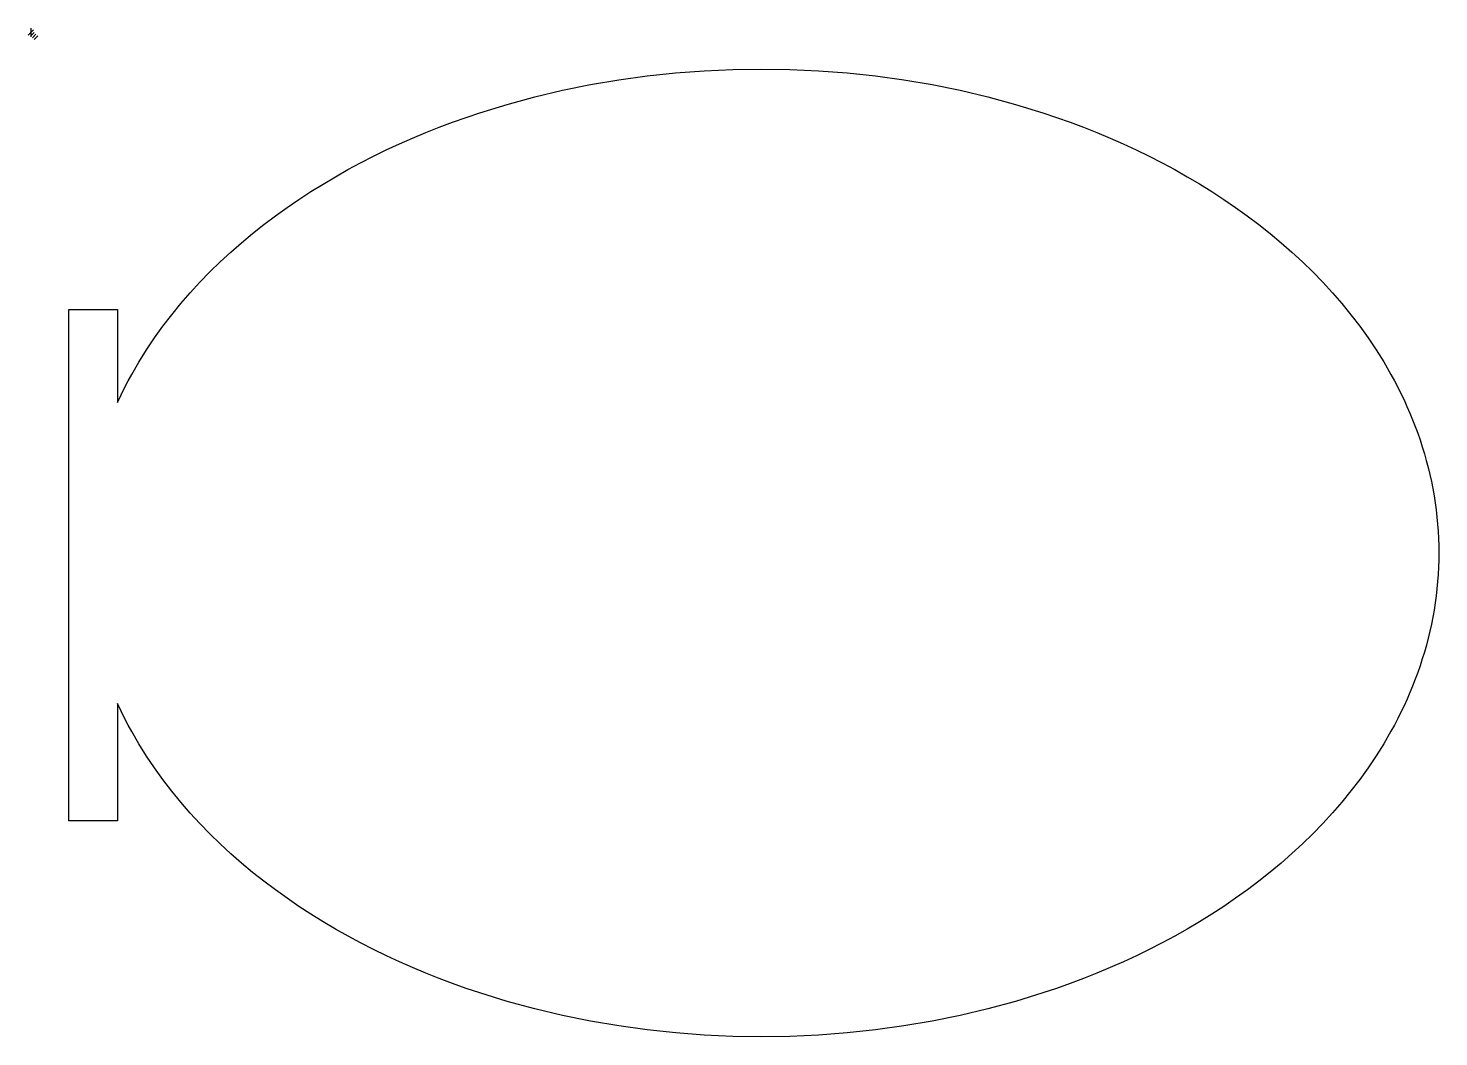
# Model space of a CAD drawing. Extents: x -1 to 460, y 159 to 489.
import ezdxf

# ---------------------------------------------------------------- set-up
doc = ezdxf.new("R2010")
doc.units = 0

msp = doc.modelspace()

# ---------------------------------------------------------------- linework, layer by layer
at = {"layer": 'Default'}
for p, q in [((210.791644, 474.480074), (220.116724, 475.187463)), ((220.116774, 475.187467), (229.453944, 475.610574)), ((229.453974, 475.610574), (238.798574, 475.751205)), ((238.798534, 475.751205), (248.142874, 475.610574)), ((248.142844, 475.610574), (257.479734, 475.187495)), ((257.479704, 475.187497), (266.804544, 474.480164)), ((173.830764, 468.781536), (182.991474, 470.639826)), ((182.991524, 470.639826), (192.210364, 472.207036)), ((192.210344, 472.207036), (201.483224, 473.486686)), ((201.483224, 473.486683), (210.791644, 474.480076)), ((266.804544, 474.480162), (276.112704, 473.486797)), ((276.112704, 473.486802), (285.385344, 472.207232)), ((285.385324, 472.207232), (294.603904, 470.640142)), ((294.603954, 470.640142), (303.764424, 468.781962)), ((155.697784, 464.175536), (164.732274, 466.628726)), ((164.732274, 466.628716), (173.830784, 468.781536)), ((303.764454, 468.781962), (312.862754, 466.629202)), ((312.862794, 466.629202), (321.897054, 464.176132)), ((142.291024, 459.918956), (146.737814, 461.415496)), ((146.737774, 461.415496), (155.697824, 464.175546)), ((321.897054, 464.176132), (330.856894, 461.416252)), ((330.856934, 461.416252), (335.303654, 459.919802)), ((129.109034, 454.956326), (133.474504, 456.689956)), ((133.474504, 456.689956), (137.869204, 458.343976)), ((137.869204, 458.343966), (142.291014, 459.918966)), ((335.303654, 459.919802), (339.725364, 458.344892)), ((339.725364, 458.344892), (344.119954, 456.690982)), ((344.119954, 456.690992), (348.485334, 454.957442)), ((120.474654, 451.247466), (124.774894, 453.142356)), ((124.774894, 453.142366), (129.109044, 454.956316)), ((348.485334, 454.957442), (352.819334, 453.143632)), ((352.819324, 453.143632), (357.119404, 451.248852)), ((111.987384, 447.212966), (116.211194, 449.271156)), ((116.211184, 449.271146), (120.474654, 451.247466)), ((357.119394, 451.248852), (361.382644, 449.272702)), ((361.382644, 449.272712), (365.606234, 447.214662)), ((99.582694, 440.543216), (103.670264, 442.849536)), ((103.670254, 442.849536), (107.806114, 445.072596)), ((107.806114, 445.072596), (111.987384, 447.212966)), ((365.606244, 447.214662), (369.787274, 445.074572)), ((369.787284, 445.074572), (373.922964, 442.851792)), ((373.922964, 442.851792), (378.010354, 440.545752)), ((91.561354, 435.678276), (95.546314, 438.153646)), ((95.546304, 438.153646), (99.582704, 440.543216)), ((378.010354, 440.545752), (382.046664, 438.156182)), ((382.046664, 438.156182), (386.031584, 435.680812)), ((87.628934, 433.114856), (91.561354, 435.678276)), ((386.031584, 435.680812), (389.964004, 433.117672)), ((79.938174, 427.723566), (83.753174, 430.463376)), ((83.753164, 430.463376), (87.628934, 433.114856)), ((389.964014, 433.117672), (393.839794, 430.466482)), ((393.839794, 430.466482), (397.654844, 427.726672)), ((72.506964, 421.977526), (76.188074, 424.895136)), ((76.188064, 424.895136), (79.938184, 427.723566)), ((397.654844, 427.726672), (401.404984, 424.898242)), ((401.404984, 424.898242), (405.086144, 421.980632)), ((68.898974, 418.970446), (72.506964, 421.977526)), ((405.086144, 421.980632), (408.694184, 418.973842)), ((61.918294, 412.686206), (65.368214, 415.873626)), ((65.368214, 415.873626), (68.898974, 418.970446)), ((408.694184, 418.973832), (412.224954, 415.877012)), ((412.224954, 415.877002), (415.674864, 412.689872)), ((58.553554, 409.407916), (61.918294, 412.686206)), ((415.674864, 412.689872), (419.039624, 409.411862)), ((52.100654, 402.580406), (55.279264, 406.039316)), ((55.279264, 406.039316), (58.553564, 409.407916)), ((419.039624, 409.411862), (422.313934, 406.043542)), ((422.313934, 406.043542), (425.492574, 402.584632)), ((49.022964, 399.031746), (52.100644, 402.580406)), ((425.492564, 402.584632), (428.570284, 399.036252)), ((12.4271, 397.176), (28.3532, 397.176)), ((12.4271, 229.952), (12.4271, 397.176)), ((28.3532, 397.176), (28.3532, 366.766)), ((46.051454, 395.393336), (49.022964, 399.031746)), ((428.570284, 399.036252), (431.541854, 395.398132)), ((43.191364, 391.666036), (46.051454, 395.393346)), ((431.541854, 395.398122), (434.402004, 391.671102)), ((37.827064, 383.946136), (40.447944, 387.850116)), ((40.447944, 387.850116), (43.191364, 391.666036)), ((434.402004, 391.671092), (437.145514, 387.855452)), ((437.145504, 387.855442), (439.766504, 383.951752)), ((35.335794, 379.958346), (37.827064, 383.946146)), ((439.766494, 383.951752), (442.257924, 379.963952)), ((32.981164, 375.890966), (35.335794, 379.958346)), ((442.257924, 379.963952), (444.612724, 375.896572)), ((30.770204, 371.747666), (31.857284, 373.828486)), ((31.857284, 373.828486), (32.981164, 375.890966)), ((444.612724, 375.896572), (445.736704, 373.834372)), ((445.736694, 373.834372), (446.823874, 371.753552)), ((28.353574, 366.764476), (29.535454, 369.268636)), ((29.535454, 369.268626), (30.770204, 371.747666)), ((446.823874, 371.753552), (447.873654, 369.654662)), ((447.873654, 369.654672), (448.885564, 367.537722)), ((448.885564, 367.537722), (449.859004, 365.402712)), ((449.859002, 365.402712), (450.793354, 363.249642)), ((450.793355, 363.249642), (451.687942, 361.079072)), ((451.687945, 361.079072), (452.542175, 358.891292)), ((452.542172, 358.891282), (453.355395, 356.686002)), ((453.355399, 356.686002), (454.127022, 354.463502)), ((454.12702, 354.463502), (454.855689, 352.226612)), ((454.855692, 352.226612), (455.54025, 349.977022)), ((455.540245, 349.977022), (456.180212, 347.715862)), ((456.180215, 347.715862), (456.775195, 345.443412)), ((456.775192, 345.443412), (457.324735, 343.160232)), ((457.324739, 343.160242), (457.828392, 340.866622)), ((457.828392, 340.866622), (458.285705, 338.562842)), ((458.285704, 338.562842), (458.696281, 336.250032)), ((458.696281, 336.250032), (459.059472, 333.930452)), ((459.059472, 333.930452), (459.374799, 331.606352)), ((459.374798, 331.606362), (459.642119, 329.277462)), ((459.642119, 329.277462), (459.861264, 326.943772)), ((459.861264, 326.943772), (460.032037, 324.604712)), ((460.032037, 324.604722), (460.154267, 322.260302)), ((460.154267, 322.260302), (460.227814, 319.909672)), ((460.227814, 319.909672), (460.252368, 317.553122)), ((460.227786, 315.196552), (460.154606, 312.846212)), ((460.252085, 317.553112), (460.227814, 315.196562)), ((460.032741, 310.501502), (459.862364, 308.162442)), ((460.154605, 312.846202), (460.032742, 310.501502)), ((459.643585, 305.828752), (459.376659, 303.499852)), ((459.862363, 308.162442), (459.643585, 305.828752)), ((459.061671, 301.175762), (458.698846, 298.856182)), ((459.376659, 303.499862), (459.061671, 301.175762)), ((458.288637, 296.543092), (457.831663, 294.239312)), ((458.698847, 298.856182), (458.288637, 296.543092)), ((457.328349, 291.945692), (456.779173, 289.662232)), ((457.831663, 294.239312), (457.328348, 291.945692)), ((456.184529, 287.389772), (455.544901, 285.128332)), ((456.779171, 289.662232), (456.184529, 287.389782)), ((454.860677, 282.879022), (454.132318, 280.641852)), ((455.544898, 285.128332), (454.860679, 282.879022)), ((453.361042, 278.419352), (452.548102, 276.213792)), ((454.132322, 280.641852), (453.361037, 278.419352)), ((451.694178, 274.025722), (450.799901, 271.855152)), ((452.548101, 276.213782), (451.694182, 274.025722)), ((28.3532, 268.3257), (28.3532, 229.952)), ((29.54025, 265.8108), (28.3532, 268.32568)), ((448.89273, 267.566792), (447.88111, 265.449842)), ((449.86589, 269.702082), (448.892732, 267.566792)), ((450.799902, 271.855152), (449.865888, 269.702082)), ((30.78064, 263.32132), (29.54025, 265.8108)), ((31.86807, 261.24078), (30.78063, 263.32132)), ((446.83163, 263.350682), (445.74474, 261.269862)), ((447.8811, 265.449852), (446.83163, 263.350682)), ((32.99229, 259.17858), (31.86806, 261.24078)), ((35.34758, 255.11148), (32.99229, 259.17858)), ((444.62105, 259.207672), (442.26681, 255.139722)), ((445.74474, 261.269862), (444.62104, 259.207662)), ((37.83947, 251.12425), (35.34758, 255.11148)), ((442.26681, 255.139732), (439.77592, 251.151932)), ((40.46091, 247.22084), (37.83947, 251.12425)), ((439.77592, 251.151942), (437.1554, 247.247962)), ((43.20484, 243.40548), (40.46091, 247.22084)), ((437.15541, 247.247972), (434.41235, 243.431762)), ((46.0654, 239.67846), (43.20484, 243.40548)), ((434.41236, 243.431772), (431.55263, 239.704462)), ((49.03734, 236.0409), (46.0654, 239.67846)), ((52.11542, 232.49281), (49.03734, 236.0409)), ((428.58146, 236.066062), (425.50411, 232.517122)), ((431.55264, 239.704472), (428.58146, 236.066062)), ((55.2944, 229.03446), (52.11542, 232.49281)), ((425.50411, 232.517122), (422.32581, 229.058212)), ((28.3532, 229.952), (12.4271, 229.952)), ((58.56903, 225.66614), (55.2944, 229.03446)), ((422.32581, 229.058212), (419.05184, 225.689042)), ((61.93408, 222.38841), (58.56903, 225.66614)), ((65.3843, 219.20156), (61.93408, 222.38841)), ((415.68741, 222.410752), (412.23778, 219.223332)), ((419.05183, 225.689042), (415.68741, 222.410752)), ((68.91536, 216.1053), (65.3843, 219.20156)), ((412.23779, 219.223332), (408.70733, 216.126512)), ((72.52367, 213.09879), (68.91536, 216.1053)), ((76.20509, 210.18146), (72.52366, 213.09879)), ((405.09961, 213.119152), (401.41876, 210.201262)), ((408.70734, 216.126512), (405.09961, 213.119152)), ((79.95551, 207.35331), (76.20509, 210.18146)), ((401.41875, 210.201262), (397.66887, 207.372552)), ((83.7708, 204.61379), (79.95551, 207.35331)), ((87.64682, 201.96288), (83.77079, 204.61379)), ((393.85413, 204.632462), (389.9786, 201.980982)), ((397.66887, 207.372542), (393.85413, 204.632462)), ((91.57945, 199.40002), (87.64681, 201.96288)), ((95.56457, 196.92494), (91.57944, 199.40003)), ((386.04643, 199.417562), (382.06171, 196.941912)), ((389.9786, 201.980982), (386.04643, 199.417562)), ((99.60108, 194.53565), (95.56457, 196.92494)), ((103.68871, 192.23018), (99.60108, 194.53565)), ((378.0256, 194.552052), (373.93829, 192.245452)), ((382.06171, 196.941912), (378.0256, 194.552052)), ((107.8246, 190.0074), (103.68871, 192.23018)), ((112.00587, 187.86759), (107.8246, 190.0074)), ((369.80272, 190.022382), (365.62174, 187.881732)), ((373.93829, 192.245452), (369.80272, 190.022392)), ((116.22966, 185.80991), (112.00587, 187.86759)), ((120.4931, 183.83407), (116.22966, 185.80991)), ((361.39823, 185.823482), (357.13501, 183.847082)), ((365.62174, 187.881732), (361.39823, 185.823482)), ((124.79332, 181.93952), (120.4931, 183.83408)), ((129.12746, 180.12597), (124.79332, 181.93953)), ((133.49293, 178.39285), (129.12746, 180.12598)), ((348.50108, 180.137842), (344.13581, 178.403872)), ((352.83502, 181.951962), (348.50108, 180.137842)), ((357.13501, 183.847082), (352.83502, 181.951962)), ((137.88764, 176.73903), (133.49292, 178.39285)), ((142.30946, 175.16451), (137.88763, 176.73903)), ((339.7413, 176.749762), (335.3197, 175.174682)), ((344.13581, 178.403862), (339.7413, 176.749762)), ((146.75627, 173.66817), (142.30946, 175.16451)), ((155.71636, 170.90888), (146.75632, 173.66816)), ((164.75072, 168.45637), (155.71633, 170.90888)), ((321.91353, 170.917362), (312.87935, 168.463722)), ((330.87315, 173.677772), (321.9135, 170.917362)), ((335.3197, 175.174682), (330.87312, 173.677772)), ((173.84913, 166.30415), (164.75075, 168.45637)), ((183.00975, 164.44656), (173.84913, 166.30415)), ((303.78118, 166.310362), (294.62082, 164.451652)), ((312.87932, 168.463722), (303.78113, 166.310372)), ((192.22843, 162.87995), (183.00971, 164.44656)), ((201.50111, 161.60092), (192.22844, 162.87995)), ((210.80934, 160.60806), (201.50114, 161.600917)), ((276.12975, 161.604028), (266.82156, 160.610042)), ((285.40236, 162.884182), (276.12975, 161.604022)), ((294.62085, 164.451642), (285.40238, 162.884182)), ((220.13424, 159.901377), (210.80933, 160.608061)), ((229.47123, 159.478611), (220.13425, 159.90138)), ((238.81555, 159.338629), (229.47124, 159.478611)), ((248.15984, 159.478611), (238.81555, 159.3375)), ((257.49675, 159.902226), (248.15986, 159.478611)), ((266.82156, 160.610041), (257.49675, 159.902228))]:
    msp.add_line(p, q, dxfattribs=at)
at = {"layer": 'Layer 1'}
for p, q in [((0, 489.091), (0, 486.269)), ((0.846666, 488.527), (-0.846666, 486.833)), ((1.12889, 487.68), (0, 486.55111)), ((1.69333, 487.116), (0.56444, 485.98711)), ((2.25778, 486.551), (1.12889, 485.42211))]:
    msp.add_line(p, q, dxfattribs=at)

doc.saveas('drawing.dxf')
